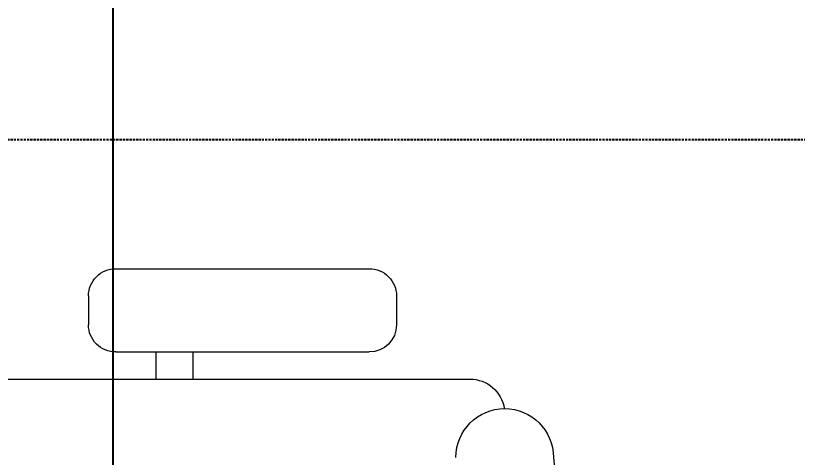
# Model space of a CAD drawing. Extents: x -12260 to 57327, y -29287 to 19916.
# Drawn here: x 19745 to 20308, y 3468 to 3786 of the extents above; entities that cross this region are included whole.
import ezdxf
from ezdxf import colors
from ezdxf.entities.mleader import LeaderData, LeaderLine
from ezdxf.math import Vec2, Vec3

# ---------------------------------------------------------------- set-up
doc = ezdxf.new("R2010")
doc.units = 0
doc.header["$LTSCALE"] = 0.25
doc.linetypes.add('DASHDOT', pattern=[25.4, 12.7, -6.35, 0, -6.35])
doc.linetypes.add('HIDDEN', pattern=[9.524999999999999, 6.35, -3.175])
doc.layers.add('01-First Floor-FUR$0$FALSE CEILING', color=251, linetype='Continuous')
for name, color, linetype, lineweight in [('01-First Floor-FUR$0$LOADING', 253, 'Continuous', 5), ('E-LITE-CIRC', 6, 'Continuous', 25), ('E-LITE-CLNG-CNDT', 6, 'DASHDOT', 35), ('E-POWR-FLOR-CNDT', 6, 'HIDDEN', 25)]:
    doc.layers.add(name, color=color, linetype=linetype, lineweight=lineweight)
doc.styles.add('DC_SIMPLEX', font='SIMPLEX.shx', dxfattribs={"width": 0.7})

# ---------------------------------------------------------------- blocks, each defined once
blk = doc.blocks.new('01-First Floor-FUR$0$GF21018-P')
at = {"color": 0}
for p, q in [((-0.2206958158158443, 0.4756307261486727), (-0.2206958158158443, 0.0674977280054634)), ((-0.2805980196294406, 0.3422072443699342), (-0.2598282612620899, 0.3422072443699342)), ((-0.3002131404457629, 0.322592123553612), (-0.3002131404457629, 0.1400010304266672)), ((-0.2402131404457641, 0.322592123553612), (-0.2402131404457641, 0.1400010304266708)), ((-0.2402131404457641, 0.2937232591883401), (-0.2206958158158443, 0.2937232591883365)), ((-0.2402131404457641, 0.2670847420663591), (-0.2206958158158443, 0.2670847420663591)), ((-0.2805980196294406, 0.1203859096103415), (-0.2598282612620899, 0.120385909610345))]:
    blk.add_line(p, q, dxfattribs=at)
for centre, radius, start, end in [((-0.2805980196294406, 0.322592123553612), 0.0196151208163253, 90, 180.0000000000001), ((-0.2598282612620899, 0.322592123553612), 0.0196151208163253, 359.9999999999999, 90), ((-0.2805980196294406, 0.1400010304266672), 0.0196151208163253, 180.0000000000001, 270.0000000000004), ((-0.2598282612620899, 0.1400010304266708), 0.0196151208163253, 270.0000000000006, 359.9999999999999), ((-0.1642902328567111, 0.0424977280054613), 0.0351139560901341, 90.00000000000004, 270), ((-0.1956958158158457, 0.0674977280054634), 0.025, 179.9999999999999, 261.4720758531367), ((-3.2405935642e-06, 1.831363171438854), 1.831363171441721, 264.8532206013883, 275.1469821681523)]:
    blk.add_arc(centre, radius, start, end, dxfattribs=at)
blk = doc.blocks.new('01-First Floor-FUR')
at = {"layer": '01-First Floor-FUR$0$FALSE CEILING', "linetype": 'Continuous'}
blk.add_line((19815.56364585491, 1447.622068907379), (19815.56364585491, 5009.999999999256), dxfattribs=at)
at = {"layer": '01-First Floor-FUR$0$LOADING', "extrusion": (7.774263848676225e-06, 2.240207019314477e-05, 0.9999999997188542), "xscale": -1000, "yscale": 1000.000000000001, "zscale": 1000, "rotation": 90.00141075505213}
blk.add_blockref('01-First Floor-FUR$0$GF21018-P', (20140.04120000765, 3303.572733360861, 0.1338352047059847), dxfattribs=at)
blk = doc.blocks.new('ARR0W')
at = {"color": 45}
blk.add_ellipse((0, 0), major_axis=(0.4, -7.347638122934264e-17), ratio=0.4, dxfattribs=at)
at = {"color": 45, "ltscale": 0.5}
blk.add_solid([(-1.399999999994179, 0.1666666666569654), (-0.3999999999941792, 0), (-1.399999999994179, -0.1666666666860692)], dxfattribs=at)

msp = doc.modelspace()

# ---------------------------------------------------------------- linework, layer by layer
at = {"layer": 'E-POWR-FLOR-CNDT'}
msp.add_lwpolyline([(19339.30733257417, 3573.064417000905), (19463.05101929358, 3696.808103696794), (20905.44342352453, 3696.808103696794, 0.4142135623730951), (21005.44342352453, 3796.808103696794), (21005.44342352453, 4762.512626560374), (21129.18711022042, 4886.256313279779)], format="xyb", dxfattribs=at)

# ---------------------------------------------------------------- block references
at = {"layer": 'E-LITE-CLNG-CNDT'}
msp.add_blockref('01-First Floor-FUR', (0, 0), dxfattribs=at)

# ---------------------------------------------------------------- leaders
at = {"layer": 'E-LITE-CIRC'}
ml = msp.add_multileader_mtext('Standard', dxfattribs=at)
ml.set_content('{\\Fdc_el_romans|c0;\\W0.8;TO\\Fromans|c0; \\Fsimplex|c0;LP-F1/S9}', color=256, style='DC_SIMPLEX')
ml.set_leader_properties()
ml.set_arrow_properties(name='ARR0W')
ml.build(insert=Vec2(0, 0))
ml.multileader.update_dxf_attribs({"dogleg_length": 200, "arrow_head_size": 140, "scale": 100})
ctx = ml.context
ctx.base_point, ctx.scale, ctx.char_height, ctx.arrow_head_size, ctx.landing_gap_size, ctx.plane_origin, ctx.plane_x_axis, ctx.plane_y_axis = Vec3(18698.67700387044, 4117.457265466624), 100, 200, 140, 140, Vec3(40358.16123195994, -1173.480640016349), Vec3(0.9999999999998671, 5.157058348692625e-07, 2.106545432364483e-33), Vec3(-5.157058348692625e-07, 0.9999999999998671, -4.038416439073071e-23)
ctx.text_align_type = 2
notes = []
notes.append((ctx, [(1, (1, 1, 0), (20717.94360930158, 4117.458306814195), (-0.9999999999998671, -5.157058348692625e-07, -2.106545432364483e-33), 108.7904149552201, [(0, [(20343.58030037647, 4976.15267751803)], 0, [])])]))
ctx.mtext.insert, ctx.mtext.text_direction, ctx.mtext.rotation, ctx.mtext.alignment, ctx.mtext.flow_direction = Vec3(20469.15312558562, 4250.79151184484), Vec3(0.9999999999998671, 5.157058343419065e-07, 2.106562423161298e-33), 5.157058343419293e-07, 3, 5
for ctx, leaders in notes:
    for number, flags, end, landing, length, lines in leaders:
        leader = LeaderData()
        leader.index, (leader.has_last_leader_line, leader.has_dogleg_vector, leader.attachment_direction) = number, flags
        leader.last_leader_point, leader.dogleg_vector, leader.dogleg_length = Vec3(end), Vec3(landing), length
        for number, points, colour, breaks in lines:
            line = LeaderLine()
            line.index, line.vertices, line.color, line.breaks = number, Vec3.list(points), colors.encode_raw_color(colour), breaks
            leader.lines.append(line)
        ctx.leaders.append(leader)

doc.saveas('drawing.dxf')
